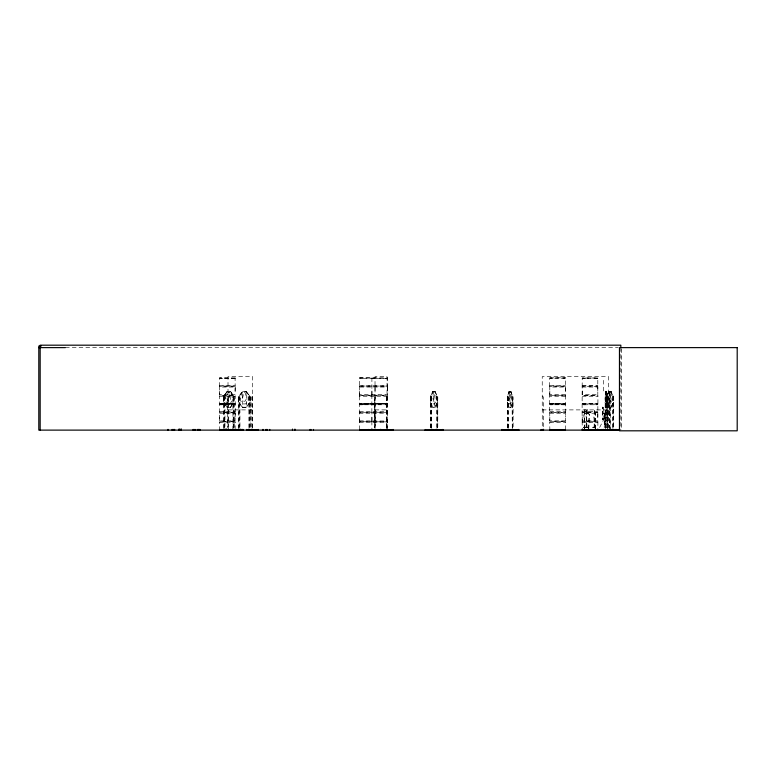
<?xml version="1.0" encoding="UTF-8"?>
<svg xmlns="http://www.w3.org/2000/svg" width="776" height="776" viewBox="0 0 776 776"><rect width="100%" height="100%" fill="white"/><g stroke="black" fill="none" stroke-linecap="round" stroke-linejoin="round"><path stroke-width="0.58" stroke-dasharray="3.88 2.91" d="M219.579 417.051L219.472 421.358L235.303 421.64L219.433 421.882L219.579 429.574M219.579 390.871L219.424 395.265L235.283 395.547M235.109 417.051L235.274 412.25L219.433 412.211L219.472 395.741L235.303 395.547M235.109 390.871L235.274 386.079L219.433 386.041L219.395 377.931L235.147 378.106M359.54 429.574L359.54 417.051M359.54 390.871L359.385 395.265L387.583 395.226L387.457 417.051M371.888 421.145L371.917 417.051M371.898 394.829L371.917 390.871M375.031 417.051L375.031 411.687M375.031 390.871L375.06 385.788M387.457 390.871L387.612 386.079L359.404 386.041L359.511 377.805L387.563 378.125M549.854 417.051L549.747 421.358L565.588 421.64L549.718 421.882L549.854 429.574M549.854 390.871L549.699 395.265L565.549 395.265L565.394 417.051M565.394 390.871L565.549 386.079L549.718 386.041L549.68 377.931L565.491 377.825L565.51 386.002M582.262 417.051L582.155 421.358L597.937 421.397L597.801 429.574M582.262 390.871L582.107 395.265L597.937 395.663M597.801 417.051L597.957 395.673M597.801 390.871L597.801 377.805L597.782 378.61M595.134 428.856L595.318 418.167A2.774 0.883 -90 0 0 595.134 413.802L594.571 409.466M595.299 428.856L595.483 418.167A2.774 0.883 -90 0 0 595.299 413.802L594.852 409.418L594.251 413.802A2.774 0.883 -90 0 0 594.067 418.167L594.232 427.673L593.708 427.217M586.064 427.673L586.336 418.167A2.774 1.504 -90 0 0 586.025 413.802L586.025 410.805A1.387 0.747 -90 0 0 585.279 409.418L585.424 409.418A1.387 0.747 -90 0 1 586.171 410.805L586.171 413.802A2.774 1.504 -90 0 1 586.481 418.167L586.21 427.673M235.254 412.26L235.215 395.741M235.109 429.574L235.254 421.882M359.54 396.138L359.385 412.25L387.602 412.26M359.54 420.961L359.404 412.26M371.917 420.912L371.898 412.997M375.031 396.235L375.041 394.693M375.031 422.406L375.031 420.912M387.457 396.235L359.54 396.235M387.457 429.574L387.457 413.181L359.53 413.23M565.5 395.741L549.718 395.712L549.699 412.25L565.558 412.337M565.394 396.235L549.854 396.235M565.394 429.574L565.529 421.882M597.927 412.221L582.097 412.289L582.155 395.741L597.937 395.712M588.654 428.856L589.013 418.167A2.774 1.727 -90 0 0 588.654 413.802L588.654 410.805A1.387 0.863 -90 0 0 587.801 409.418A1.387 0.863 -90 0 0 586.937 410.805L586.937 413.802A2.774 1.727 -90 0 0 586.578 418.167L586.559 427.401L587.636 427.721L587.587 427.169L587.461 427.751M588.79 428.856L589.149 418.167A2.774 1.727 -90 0 0 588.79 413.802L588.79 410.805A1.387 0.863 -90 0 0 587.936 409.418L587.801 409.418M593.495 427.217L593.223 427.751M593.795 427.343L594.562 427.343M219.559 413.23L235.128 413.23L235.109 420.873L219.579 420.912L219.424 412.25M371.888 394.877L371.85 412.822M549.757 395.789L549.718 395.265M605.61 427.741L605.668 396.41M593.999 427.712L594.562 427.644L594.232 418.167A2.774 0.883 -90 0 1 594.416 413.802L594.629 409.602M594.474 427.789L594.435 427.266M594.29 427.353L593.495 427.683M594.009 427.353L594.581 427.595M605.823 427.741L605.823 396.837L606.483 392.336M586.491 427.751L587.073 427.217M587.597 427.227L587.616 427.76L586.413 427.421M583.581 427.557C585.861 427.906 583.843 426.945 584.638 427.721M584.299 427.295C584.697 427.566 583.688 427.799 584.27 427.169M585.24 427.421L584.6 427.683M586.229 427.508L587.733 427.751L587.383 427.304M586.743 427.683C585.521 427.295 588.935 427.479 586.413 427.595M586.966 427.751L586.85 427.169L586.53 427.576M584.318 427.508L584.968 427.789L584.6 427.382M584.784 427.721L585.085 427.169L584.726 427.508M582.155 386.613L582.233 377.805L597.986 377.97L582.233 378.106M582.252 385.653L597.821 385.517M592.728 427.595L594.377 427.683M606.609 399.155L606.357 401.211L605.823 399.155M235.147 378.145L219.589 377.825M387.437 403.927L359.511 404.296M582.233 378.145L582.281 378.61M582.097 403.86L597.86 403.937M592.709 427.469L594.494 427.644M593.145 427.557L593.368 427.421M607.336 413.492L608.044 413.492M605.813 391.521L605.008 396.788L605.813 407.351L606.754 407.351L607.53 402.026L606.628 407.351L605.813 391.521L606.754 391.521M605.949 391.521L605.038 396.837L605.823 396.837M586.908 427.227L587.539 427.285M607.007 400.794L606.483 403.937L605.949 403.937L605.435 400.794M585.046 427.644L585.25 427.343M602.69 407.545L603.253 407.545M603.253 408.409L602.69 408.409M602.622 418.633C603.941 417.566 603 420.582 602.748 419.632L602.739 407.138M602.69 418.633L603.253 418.633M602.622 408.409C603.398 409.534 603.873 406.799 602.603 407.138L602.603 419.7L603.253 419.506M431.505 427.741L431.553 396.837L432.707 391.657L435.142 391.657M436.781 396.759L437.78 396.837L437.78 427.741M586.171 427.595L587.801 427.508L587.122 427.799M587.025 427.644L586.714 418.167A2.774 1.727 -90 0 1 587.073 413.802L587.073 410.805A1.387 0.863 -90 0 1 587.936 409.418M219.472 386.002L219.559 394.693L235.128 394.693L235.128 387.049L219.559 387.049M359.433 386.002L359.53 394.693L387.476 394.693L387.476 387.049L359.53 387.049M359.375 395.304L359.511 395.964M549.747 386.002L549.845 394.693L565.413 394.693L565.413 387.049L549.845 387.049M549.728 412.221L549.845 420.864L565.413 420.864L565.52 421.397M582.097 412.289L582.242 420.864L597.821 420.864L597.821 413.23L582.242 413.23M371.859 421.232L371.917 429.574M511.006 391.521L509.066 391.521L507.271 396.788L507.388 402.075L509.211 407.216M509.182 391.521L507.329 396.837L508.358 396.837L508.358 427.741M510.88 391.521L512.742 396.837L512.8 402.075L511.006 407.351L509.066 407.351L507.455 402.026M565.549 412.657L549.747 412.735M242.461 391.657L240.579 396.837L240.579 400.794L243.082 403.937L245.604 403.937L248.145 400.794L248.145 396.837L246.244 391.657L242.461 391.657L238.727 396.837L238.727 430.117M359.453 421.271L387.593 421.397M235.196 412.822L219.433 412.657M235.274 403.86L219.395 403.733L235.274 403.86L219.55 404.315L235.147 404.277M375.08 404.277L375.196 403.733M387.622 403.86L359.366 403.821L387.554 403.646M235.254 386.526L219.472 386.564M565.529 386.526L549.747 386.564M582.145 421.358L582.262 429.574M613.234 396.837L613.428 402.075L611.148 407.351L608.723 407.351L606.454 402.075L606.454 396.788L608.84 391.521M606.657 427.741L606.57 396.788L608.879 391.657M611.032 407.351L613.234 402.026M435.181 391.521L432.678 391.521L430.311 396.788L431.505 396.837M432.785 391.521L430.389 396.837L430.311 402.075L432.678 407.351L435.181 407.351M435.035 407.216L437.354 402.026L437.354 396.837L435.035 391.657L436.18 396.837L436.18 400.794L434.657 403.937L433.105 403.937L431.553 400.794M437.46 402.026L435.064 407.351L432.678 391.521M582.145 386.002L597.937 386.041M597.908 386.564L582.136 386.516L582.242 394.693L597.821 394.693L597.937 395.226M597.908 412.735L582.155 412.735M233.139 378.601L234.507 378.601M233.139 404.771L234.507 404.771M385.488 378.601L386.846 378.601M385.488 404.771L386.846 404.771M563.424 378.601L564.783 378.601M563.424 404.771L564.783 404.771M595.822 378.601L597.19 378.601M595.822 404.771L597.19 404.771M599.664 427.44L606.337 414.268M246.234 399.155L245.003 401.211L243.742 401.211L242.451 399.155L243.742 392.336L245.061 392.336L246.234 396.837M360.345 378.601L362.751 378.601M360.345 404.771L362.751 404.771M220.306 378.601L222.722 378.601M220.306 404.771L222.722 404.771M372.645 378.601L375.012 378.61M372.645 404.771L375.012 404.752M550.582 378.601L552.997 378.601M550.582 404.771L552.997 404.771M582.989 378.601L585.405 378.601M582.989 404.771L585.405 404.771M227.164 407.216L223.701 402.026L223.595 396.788L227.038 391.521L230.608 391.521L234.051 396.788L234.129 427.741M227.116 391.521L223.701 396.837L223.779 430.117M223.779 396.837L227.164 391.657M230.608 407.351L227.038 407.351L230.53 391.521L233.945 396.837L233.867 402.026L230.482 407.216L227.087 407.216M230.53 407.351L233.867 402.026M229.929 403.937L232.16 400.794L232.16 396.837L230.482 391.657L227.087 391.657L225.399 396.837L225.399 400.794L227.669 403.937M242.451 407.351L238.542 402.075L238.542 396.788L242.451 391.521M250.085 402.026L246.244 407.216L242.461 407.216L238.668 402.026L238.601 396.788M512.102 396.439L513.13 396.837L513.13 427.741M359.511 404.315L387.476 403.927M597.782 403.995L582.233 403.947M359.54 403.404L387.457 403.404L359.579 403.404M235.099 378.61L219.589 378.61M235.099 404.781L219.608 404.771M387.437 378.61L359.56 378.61M371.917 403.404L371.917 404.771M565.374 378.61L549.874 378.61M565.374 404.781L549.893 404.771M582.262 403.404L597.801 403.404L597.801 404.771L582.262 404.771L582.291 403.404L597.782 403.423M224.71 427.741L224.565 396.788M387.428 378.601L387.457 377.805L387.573 386.002M597.762 378.601L582.291 378.601M603.185 419.632L603.185 407.41M371.956 378.601L371.888 378.145M549.825 404.315L565.423 404.315M359.56 377.825L387.544 378.096M612.633 396.429L612.71 427.741M249.018 396.429L250.211 396.788L250.211 427.741M232.955 430.117L232.946 396.429M65.465 347.619L618.249 347.619M549.874 377.825L565.423 377.834M219.559 385.517L235.128 385.517L235.099 377.825M359.53 385.517L387.476 385.517M549.845 385.517L565.413 385.517M359.433 386.564L387.583 386.516M582.242 387.049L597.821 387.049L597.811 394.829M608.723 391.521L611.148 391.521L613.428 396.788L613.331 427.741M510.977 391.657L509.095 391.657L508.212 400.794L509.376 403.937L510.55 403.937L511.733 400.794L510.85 391.657L512.616 396.837L512.742 430.117M606.745 391.657L605.823 391.657L605.435 396.837L605.396 430.117M611.11 391.657L608.762 391.657L607.657 396.837L607.744 427.741M229.405 392.336L228.202 392.336L227.106 396.837L227.106 399.155L228.202 401.211L229.327 401.211L230.482 399.155L229.327 392.336M434.356 392.336L433.474 392.336L432.717 396.837L433.474 401.211L434.25 401.211L435.035 399.155L434.25 392.336M510.395 392.336L509.687 392.336L509.085 396.837L509.687 401.211L510.278 401.211L510.85 399.155L510.278 392.336M610.382 392.336L609.519 392.336L608.762 396.837L609.519 401.211L610.266 401.211L610.993 399.155L610.266 392.336M359.404 395.663L387.583 395.702M219.579 396.235L235.128 396.235M582.262 396.235L597.821 396.235M239.697 396.788L239.765 430.117M507.747 396.74L507.873 427.741M612.633 396.788L613.69 396.837L613.69 427.741M223.595 396.788L224.953 396.837L224.953 427.741M232.858 396.837L234.129 396.837M238.542 396.788L239.929 396.837L239.929 427.741M252.617 396.837L251.793 396.837L251.793 427.721M387.04 396.837L386.409 396.837L386.409 427.721M542.23 396.837L543.394 396.837L543.355 427.721M606.454 396.788L608.578 396.837M223.779 402.026L227.116 407.351M512.8 402.075L510.88 407.351L509.066 391.521M605.008 402.075L605.949 407.351M606.638 402.026L608.84 407.351M565.413 403.898L549.68 403.733L565.529 404.024M565.423 404.296L549.709 404.18M432.707 407.216L435.142 407.216M509.095 407.216L510.977 407.216M605.823 407.216L606.745 407.216M608.762 407.216L611.11 407.216M246.361 407.351L242.403 407.351L242.403 391.521L246.361 391.521L250.211 396.788M228.008 409.893L252.617 409.893M375.021 409.893L387.04 409.893M542.23 409.893L608.539 409.893M584.522 428.856L584.212 418.167A2.774 1.504 -90 0 1 584.522 413.802L584.668 410.805A1.387 0.747 -90 0 1 585.424 409.418M219.559 411.687L235.128 411.687M359.53 411.687L387.476 411.687M549.845 411.687L565.413 411.687M582.242 411.687L597.821 411.687M609.228 412.493L609.092 396.798L610.392 396.837L610.392 430.117M359.433 412.735L387.583 412.696M605.096 412.784L604.223 414.171L604.223 427.721M549.845 413.23L565.413 413.23L565.403 421.009M603.185 413.22L604.747 413.22M605.096 413.22L607.86 413.22M603.185 413.744L604.747 413.744M605.096 413.744L607.86 413.744M584.522 413.802L584.668 410.805M605.096 414.171L605.61 414.171M604.223 414.52L605.61 414.52M584.212 418.167L584.357 418.167A2.774 1.504 -90 0 1 584.668 413.802M359.53 420.864L387.466 421.009M387.583 421.872L359.375 421.756M597.927 421.872L582.097 421.756M219.559 422.406L235.128 422.406M359.53 422.406L387.476 422.406M549.845 422.406L565.413 422.406M582.242 422.406L597.821 422.406M583.697 427.033L584.551 427.033M586.249 427.033L587.199 427.033M593.097 427.033L593.688 427.033M583.542 427.595L585.269 427.508M436.723 396.429L436.791 430.117M431.019 396.429L430.864 427.741M387.428 403.404L387.457 404.771L359.579 404.771M246.244 391.657L250.037 396.837L250.211 402.075L246.312 407.351L246.312 391.521L250.163 396.788L250.047 427.741M512.082 396.74L512.257 427.741M607.657 400.794L609.131 403.937L610.615 403.937L612.118 400.794L611.003 391.657M565.529 395.226L565.413 394.693M387.593 395.226L387.476 394.693M371.908 377.844L371.908 394.693M235.215 386.002L235.109 385.517M435.064 391.521L437.46 396.837L437.431 427.741M430.389 402.026L432.785 407.351M611.032 391.521L613.35 396.837M507.329 402.026L509.182 407.351M606.628 391.521L607.53 396.837L607.53 430.117M607.404 396.837L606.609 391.657L607.016 427.741M606.357 392.336L606.609 396.837M584.357 418.167L584.668 428.856M621.304 348.812L621.304 430.117M620.829 347.619L620.829 430.117M613.079 396.837L613.079 430.117M609.955 391.521L609.955 427.741M609.82 391.521L609.8 430.117M609.364 391.521L609.364 427.741M609.228 391.521L609.228 412.628M608.578 427.721L608.539 376.622L542.23 376.622L542.278 427.721M607.957 396.837L607.957 427.741M607.424 396.788L607.414 427.721M607.21 396.4L607.268 427.741M605.348 414.52L605.348 427.721M605.144 396.788L605.183 427.741M604.485 414.52L604.485 427.721M604.358 414.52L604.358 427.721M603.592 380.318L603.592 393.238M507.96 396.837L507.96 430.117M507.455 396.837L507.475 427.741M437.15 396.837L437.15 427.741M431.146 396.837L431.146 427.741M430.505 396.837L430.505 430.117M387.04 427.721L387.04 376.622L375.021 376.622L375.031 429.574M386.836 396.837L386.836 427.721M386.594 396.837L386.613 427.721M375.215 427.721L375.215 396.837L374.595 396.837L374.595 427.721M374.789 396.837L374.789 427.721M252.617 427.721L252.617 376.622L228.008 376.622L228.028 427.721M252.219 396.837L252.2 427.721M249.125 396.4L249.164 427.741M249.009 396.837L249.009 427.741M238.892 396.837L238.892 427.741M233.974 396.788L233.886 427.741M233.198 396.837L233.198 427.741M228.435 427.721L228.435 396.837L227.611 396.837L227.611 427.721M224.021 396.837L224.021 427.741M584.522 410.805A1.387 0.747 -90 0 1 585.279 409.418M219.589 403.394L235.109 403.404L219.608 403.404M549.874 403.394L565.394 403.404L549.893 403.404M606.91 414.84A1.562 1.562 0 0 0 609.247 413.492A1.562 1.562 0 0 0 606.91 412.143A1.562 1.562 0 0 0 606.91 414.84"/><path stroke-width="1.16" d="M380.57 430.088L380.579 429.429M393.015 430.03L359.53 430.069M393.054 430.03L393.063 429.429M368.522 430.117L368.639 429.429M380.812 430.088L380.696 429.429M611.469 430.011L611.488 429.429M233.498 430.011L233.547 429.429M501.936 430.011L518.911 430.05M425.073 430.117L443.203 430.05M613.981 429.749L614.33 430.117L613.981 429.458M614.97 430.098L615.31 429.458M615.164 430.098L582.795 430.098M226.776 430.03L226.641 429.079M240.444 430.03L240.366 429.429M240.87 430.03L240.948 429.487M540.853 430.117L542.618 429.487M583.377 429.914L583.494 430.117M584.59 430.098L585.172 429.914M601.846 429.458L601.885 429.914M604.106 429.458L604.126 429.914M585.201 430.098L585.87 429.914M585.676 430.117L586.006 430.117M587.956 429.914L588.101 430.117M602.865 430.098L603 429.458M603.195 430.098L603.67 430.117M604.96 430.098L605.464 430.098M605.076 429.914L605.59 429.458M513.178 430.03L513.217 429.487L513.246 430.117M601.448 430.03L601.497 429.487L601.672 430.011M425.374 430.03L425.423 429.487L425.471 430.117M602.283 429.914L601.866 429.749M603.534 430.098L603.932 429.429M587.296 430.098L587.742 430.098M602.981 429.914L603.34 429.429M227.164 430.03L227.232 429.487M236.185 430.03L236.263 429.487L236.34 430.117M541.367 430.03L541.454 429.487L541.541 430.117M598.509 430.05L611.245 429.991M41.225 346.057L38.8 346.057L38.8 430.117L619.617 430.117M38.8 347.619L65.417 347.619M219.579 429.574L235.109 429.574M359.54 429.574L387.457 429.574M549.854 429.574L565.394 429.574M582.262 429.574L597.801 429.574M219.55 429.797L235.147 429.778M359.511 429.797L387.486 429.778M549.825 429.797L565.423 429.778M582.233 429.778L615.339 429.914M219.559 430.069L240.948 429.943M549.845 430.069L565.413 430.069M582.242 430.069L619.161 430.03M611.789 430.05L611.992 429.429M609.907 430.03L609.955 429.254M609.383 430.011L609.364 429.254M252.753 430.03L252.675 429.487M248.068 430.03L247.99 429.487L247.903 430.117M230.753 430.03L230.685 429.487M432.639 430.03L432.581 429.487M618.87 430.011L618.812 429.429M258.292 430.011L246.749 430.03L246.681 429.429M613.913 430.011L613.894 429.429M620.829 347.619L620.829 345.184L40.168 345.184L40.168 430.117M616.416 429.429L616.416 430.117M615.824 429.429L615.824 430.117M613.011 429.254L613.011 430.117M612.642 429.254L612.642 430.117M611.158 429.603L611.158 430.117M610.392 429.254L610.392 430.117M609.8 429.254L609.8 430.117M608.355 429.429L608.355 430.117L608.2 429.458M608.103 429.429L608.103 430.117M607.715 429.254L607.705 430.117M605.852 429.254L605.852 430.117M605.425 429.254L605.425 430.117M601.662 429.487L601.778 430.117M598.635 429.458L598.674 430.117M543.53 429.254L543.481 430.117M542.705 429.429L542.705 430.117M518.62 429.429L518.62 430.117M512.587 429.254L512.587 430.117M512.199 429.254L512.199 430.117M508.406 429.254L508.406 430.117M508.018 429.254L508.018 430.117M507.358 429.429L507.358 430.117M501.985 429.429L501.985 430.117M442.824 429.429L442.824 430.117M437.072 429.254L437.072 430.117M436.713 429.254L436.713 430.117M435.753 429.429L435.753 430.117M432.533 429.429L432.533 430.117M431.572 429.254L431.572 430.117M431.214 429.254L431.214 430.117M387.03 429.254L387.04 430.117M386.817 429.254L386.817 430.117M386.594 429.254L386.613 430.117M386.39 429.254L386.39 430.117M380.929 429.429L380.929 430.117M375.235 429.254L375.235 430.117M374.808 429.254L374.808 430.117M313.475 429.429L313.475 430.117M310.904 429.429L310.904 430.117M310.09 429.429L310.07 430.117M294.919 429.079L294.919 430.117M292.484 429.079L292.484 430.117M269.757 429.429L269.757 430.117M267.196 429.429L267.196 430.117M265.935 429.429L265.935 430.117M263.374 429.429L263.374 430.117M262.569 429.429L262.53 430.117M258.253 429.429L258.253 430.117M252.598 429.429L252.598 430.117M252.151 429.254L252.151 430.117M251.744 429.254L251.744 430.117M249.047 429.254L249.047 430.117M248.883 429.254L248.883 430.117M242.936 429.429L242.936 430.117M242.655 429.429L242.655 430.117M241.026 429.429L241.132 430.117M240.056 429.254L240.056 430.117M239.891 429.254L239.891 430.117L239.794 429.429M237.621 429.429L237.621 430.117M236.719 429.429L236.719 430.117M236.04 429.429L236.04 430.117M233.091 429.254L233.091 430.117M232.849 429.254L232.849 430.117M230.608 429.429L230.608 430.117M228.483 429.254L228.483 430.117M228.357 429.079L228.357 430.117M228.086 429.254L228.086 430.117M227.3 429.429L227.3 430.117M225.932 429.079L225.932 430.117M225.069 429.254L225.069 430.117M224.817 429.254L224.817 430.117M223.886 429.079L223.886 430.117M221.975 429.429L221.975 430.117M220.287 429.429L220.287 430.117M199.946 429.429L199.946 430.117M199.674 429.429L199.674 430.117M198.753 429.429L198.753 430.117M198.152 429.429L198.152 430.117M198.045 429.429L198.045 430.117M197.385 429.429L197.385 430.117M195.484 429.429L195.484 430.117M194.64 429.429L194.679 430.117M193.738 429.429L193.738 430.117M193.059 429.429L193.059 430.117M181.293 429.079L181.293 430.117M180.934 429.079L180.934 430.117M179.576 429.079L179.576 430.117M178.868 429.079L178.887 430.117M174.658 429.429L174.658 430.117M174.387 429.429L174.387 430.117M173.465 429.429L173.465 430.117M172.864 429.429L172.864 430.117M172.097 429.429L172.097 430.117M168.45 429.429L168.45 430.117M167.771 429.429L167.771 430.117M599.227 429.943L599.227 430.011M737.2 347.619L619.461 347.619L619.461 430.816L737.2 430.816L737.2 347.619M607.346 430.117L607.327 429.254L607.288 430.117M266.381 430.117L266.42 429.429L266.352 430.117M241.821 430.117L241.821 429.429L241.734 430.117"/></g></svg>
